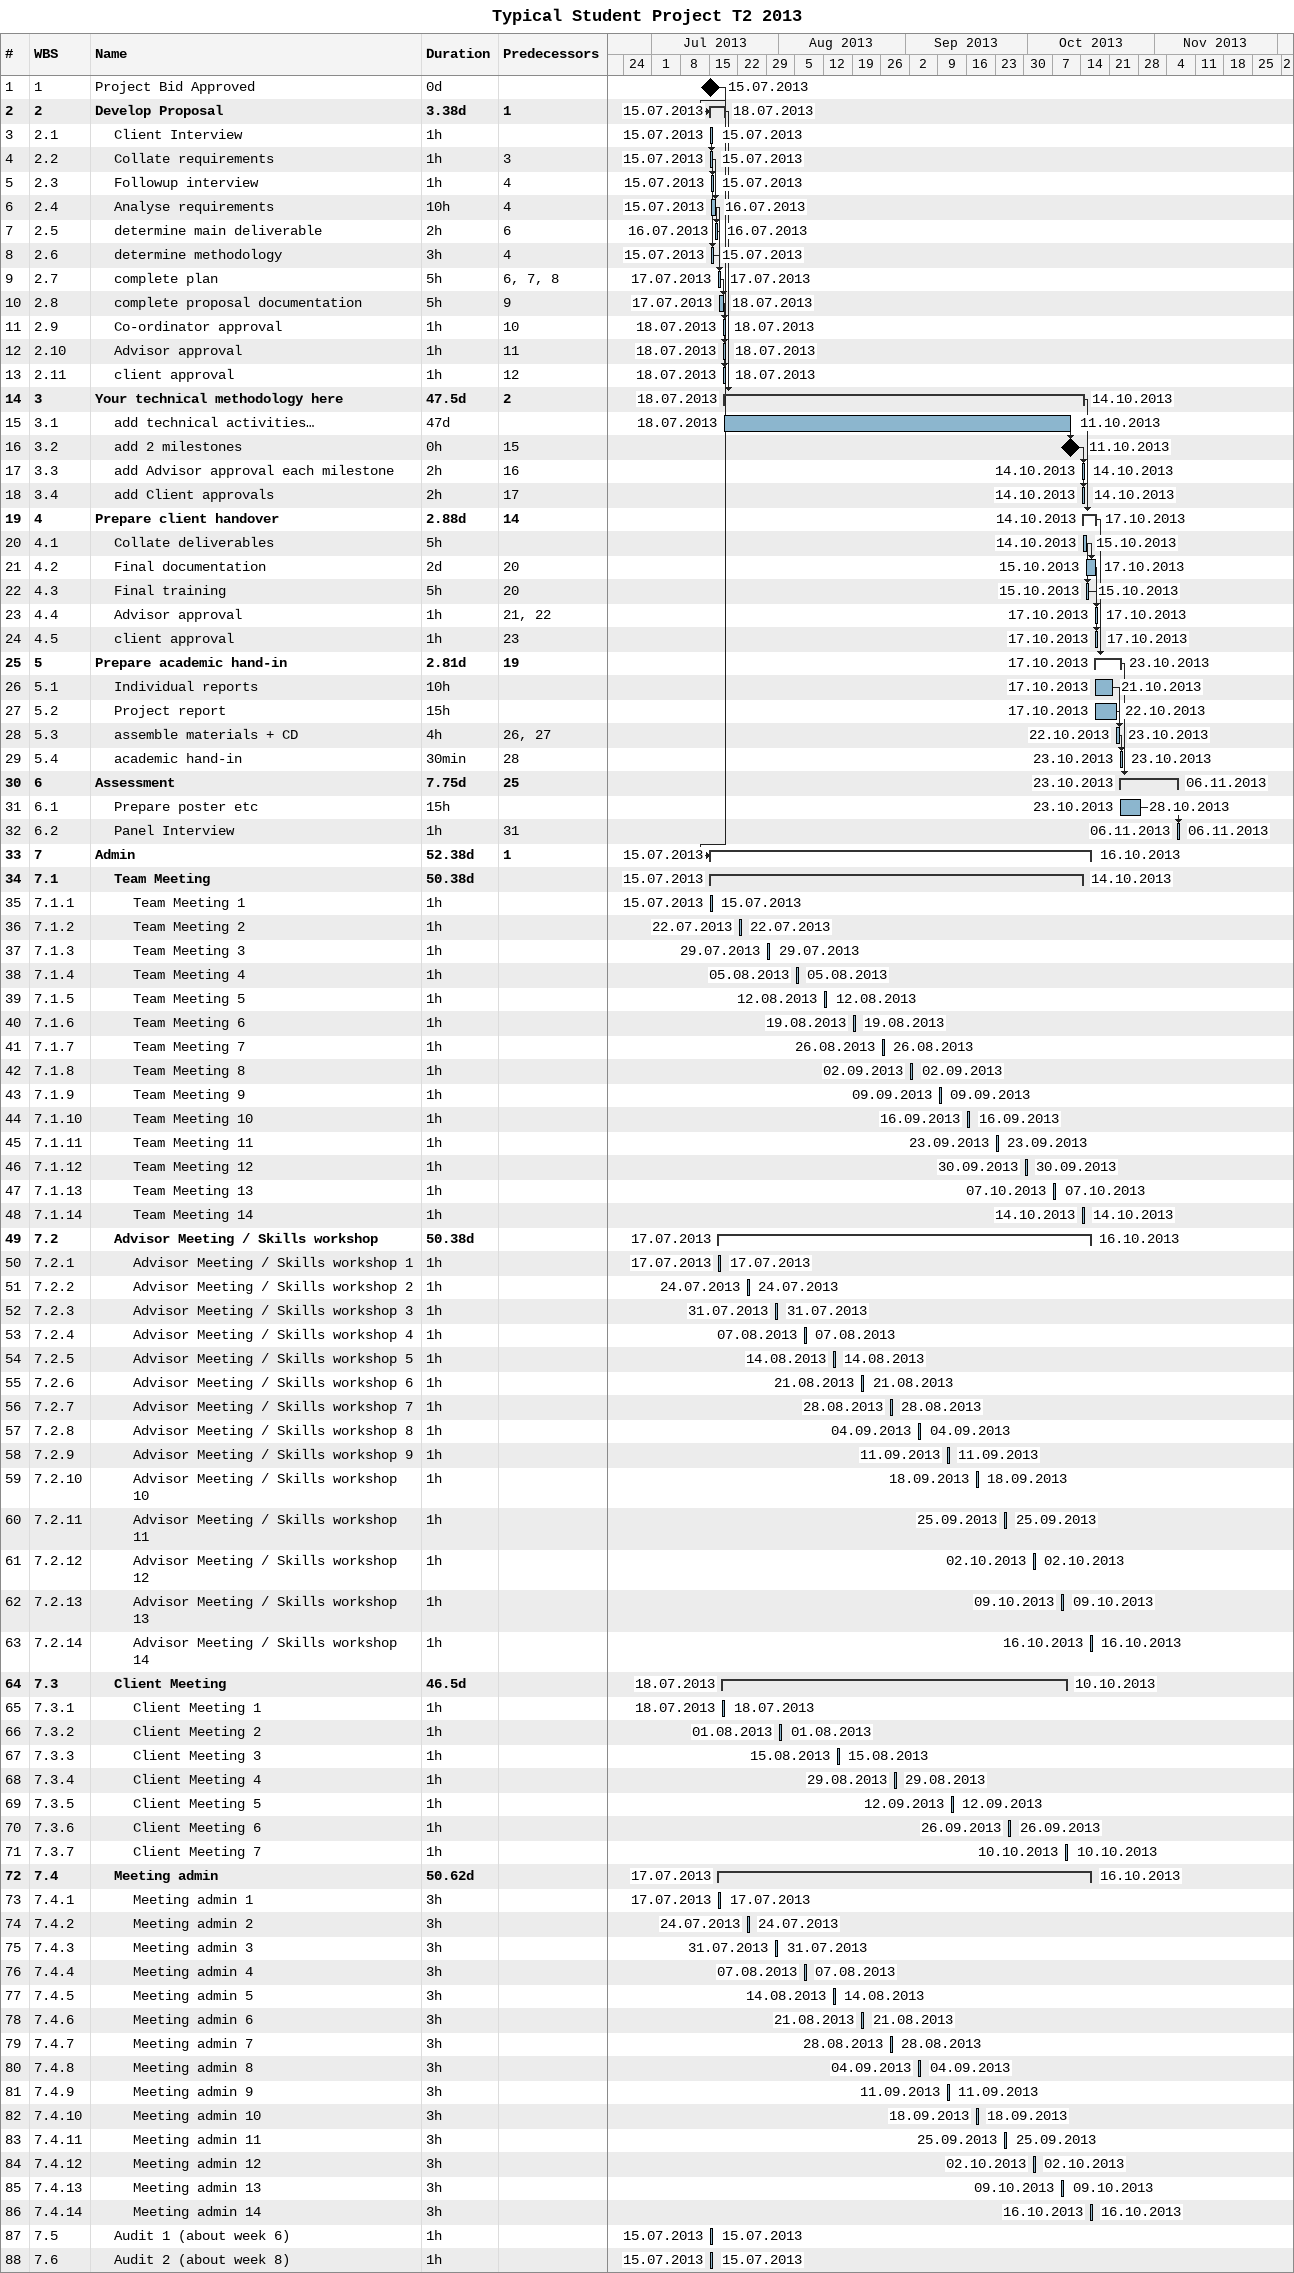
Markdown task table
Typical Student Project T2 2013

| ID | WBS | Task | Duration | Start | Finish | Predecessors |
|---|---|---|---|---|---|---|
| 1 | 1 | Project Bid Approved | 0d | 2013-07-15 | 2013-07-15 |  |
| 2 | 2 | **Develop Proposal** | 3.38d | 2013-07-15 | 2013-07-18 | 1 |
| 3 | 2.1 | Client Interview | 1h | 2013-07-15 | 2013-07-15 |  |
| 4 | 2.2 | Collate requirements | 1h | 2013-07-15 | 2013-07-15 | 3 |
| 5 | 2.3 | Followup interview | 1h | 2013-07-15 | 2013-07-15 | 4 |
| 6 | 2.4 | Analyse requirements | 10h | 2013-07-15 | 2013-07-16 | 4 |
| 7 | 2.5 | determine main deliverable | 2h | 2013-07-16 | 2013-07-16 | 6 |
| 8 | 2.6 | determine methodology | 3h | 2013-07-15 | 2013-07-15 | 4 |
| 9 | 2.7 | complete plan | 5h | 2013-07-17 | 2013-07-17 | 6, 7, 8 |
| 10 | 2.8 | complete proposal documentation | 5h | 2013-07-17 | 2013-07-18 | 9 |
| 11 | 2.9 | Co-ordinator approval | 1h | 2013-07-18 | 2013-07-18 | 10 |
| 12 | 2.10 | Advisor approval | 1h | 2013-07-18 | 2013-07-18 | 11 |
| 13 | 2.11 | client approval | 1h | 2013-07-18 | 2013-07-18 | 12 |
| 14 | 3 | **Your technical methodology here** | 47.5d | 2013-07-18 | 2013-10-14 | 2 |
| 15 | 3.1 | add technical activities… | 47d | 2013-07-18 | 2013-10-11 |  |
| 16 | 3.2 | add 2 milestones | 0h | 2013-10-11 | 2013-10-11 | 15 |
| 17 | 3.3 | add Advisor approval each milestone | 2h | 2013-10-14 | 2013-10-14 | 16 |
| 18 | 3.4 | add Client approvals | 2h | 2013-10-14 | 2013-10-14 | 17 |
| 19 | 4 | **Prepare client handover** | 2.88d | 2013-10-14 | 2013-10-17 | 14 |
| 20 | 4.1 | Collate deliverables | 5h | 2013-10-14 | 2013-10-15 |  |
| 21 | 4.2 | Final documentation | 2d | 2013-10-15 | 2013-10-17 | 20 |
| 22 | 4.3 | Final training | 5h | 2013-10-15 | 2013-10-15 | 20 |
| 23 | 4.4 | Advisor approval | 1h | 2013-10-17 | 2013-10-17 | 21, 22 |
| 24 | 4.5 | client approval | 1h | 2013-10-17 | 2013-10-17 | 23 |
| 25 | 5 | **Prepare academic hand-in** | 2.81d | 2013-10-17 | 2013-10-23 | 19 |
| 26 | 5.1 | Individual reports | 10h | 2013-10-17 | 2013-10-21 |  |
| 27 | 5.2 | Project report | 15h | 2013-10-17 | 2013-10-22 |  |
| 28 | 5.3 | assemble materials + CD | 4h | 2013-10-22 | 2013-10-23 | 26, 27 |
| 29 | 5.4 | academic hand-in | 30min | 2013-10-23 | 2013-10-23 | 28 |
| 30 | 6 | **Assessment** | 7.75d | 2013-10-23 | 2013-11-06 | 25 |
| 31 | 6.1 | Prepare poster etc | 15h | 2013-10-23 | 2013-10-28 |  |
| 32 | 6.2 | Panel Interview | 1h | 2013-11-06 | 2013-11-06 | 31 |
| 33 | 7 | **Admin** | 52.38d | 2013-07-15 | 2013-10-16 | 1 |
| 34 | 7.1 | **Team Meeting** | 50.38d | 2013-07-15 | 2013-10-14 |  |
| 35 | 7.1.1 | Team Meeting 1 | 1h | 2013-07-15 | 2013-07-15 |  |
| 36 | 7.1.2 | Team Meeting 2 | 1h | 2013-07-22 | 2013-07-22 |  |
| 37 | 7.1.3 | Team Meeting 3 | 1h | 2013-07-29 | 2013-07-29 |  |
| 38 | 7.1.4 | Team Meeting 4 | 1h | 2013-08-05 | 2013-08-05 |  |
| 39 | 7.1.5 | Team Meeting 5 | 1h | 2013-08-12 | 2013-08-12 |  |
| 40 | 7.1.6 | Team Meeting 6 | 1h | 2013-08-19 | 2013-08-19 |  |
| 41 | 7.1.7 | Team Meeting 7 | 1h | 2013-08-26 | 2013-08-26 |  |
| 42 | 7.1.8 | Team Meeting 8 | 1h | 2013-09-02 | 2013-09-02 |  |
| 43 | 7.1.9 | Team Meeting 9 | 1h | 2013-09-09 | 2013-09-09 |  |
| 44 | 7.1.10 | Team Meeting 10 | 1h | 2013-09-16 | 2013-09-16 |  |
| 45 | 7.1.11 | Team Meeting 11 | 1h | 2013-09-23 | 2013-09-23 |  |
| 46 | 7.1.12 | Team Meeting 12 | 1h | 2013-09-30 | 2013-09-30 |  |
| 47 | 7.1.13 | Team Meeting 13 | 1h | 2013-10-07 | 2013-10-07 |  |
| 48 | 7.1.14 | Team Meeting 14 | 1h | 2013-10-14 | 2013-10-14 |  |
| 49 | 7.2 | **Advisor Meeting / Skills workshop** | 50.38d | 2013-07-17 | 2013-10-16 |  |
| 50 | 7.2.1 | Advisor Meeting / Skills workshop 1 | 1h | 2013-07-17 | 2013-07-17 |  |
| 51 | 7.2.2 | Advisor Meeting / Skills workshop 2 | 1h | 2013-07-24 | 2013-07-24 |  |
| 52 | 7.2.3 | Advisor Meeting / Skills workshop 3 | 1h | 2013-07-31 | 2013-07-31 |  |
| 53 | 7.2.4 | Advisor Meeting / Skills workshop 4 | 1h | 2013-08-07 | 2013-08-07 |  |
| 54 | 7.2.5 | Advisor Meeting / Skills workshop 5 | 1h | 2013-08-14 | 2013-08-14 |  |
| 55 | 7.2.6 | Advisor Meeting / Skills workshop 6 | 1h | 2013-08-21 | 2013-08-21 |  |
| 56 | 7.2.7 | Advisor Meeting / Skills workshop 7 | 1h | 2013-08-28 | 2013-08-28 |  |
| 57 | 7.2.8 | Advisor Meeting / Skills workshop 8 | 1h | 2013-09-04 | 2013-09-04 |  |
| 58 | 7.2.9 | Advisor Meeting / Skills workshop 9 | 1h | 2013-09-11 | 2013-09-11 |  |
| 59 | 7.2.10 | Advisor Meeting / Skills workshop 10 | 1h | 2013-09-18 | 2013-09-18 |  |
| 60 | 7.2.11 | Advisor Meeting / Skills workshop 11 | 1h | 2013-09-25 | 2013-09-25 |  |
| 61 | 7.2.12 | Advisor Meeting / Skills workshop 12 | 1h | 2013-10-02 | 2013-10-02 |  |
| 62 | 7.2.13 | Advisor Meeting / Skills workshop 13 | 1h | 2013-10-09 | 2013-10-09 |  |
| 63 | 7.2.14 | Advisor Meeting / Skills workshop 14 | 1h | 2013-10-16 | 2013-10-16 |  |
| 64 | 7.3 | **Client Meeting** | 46.5d | 2013-07-18 | 2013-10-10 |  |
| 65 | 7.3.1 | Client Meeting 1 | 1h | 2013-07-18 | 2013-07-18 |  |
| 66 | 7.3.2 | Client Meeting 2 | 1h | 2013-08-01 | 2013-08-01 |  |
| 67 | 7.3.3 | Client Meeting 3 | 1h | 2013-08-15 | 2013-08-15 |  |
| 68 | 7.3.4 | Client Meeting 4 | 1h | 2013-08-29 | 2013-08-29 |  |
| 69 | 7.3.5 | Client Meeting 5 | 1h | 2013-09-12 | 2013-09-12 |  |
| 70 | 7.3.6 | Client Meeting 6 | 1h | 2013-09-26 | 2013-09-26 |  |
| 71 | 7.3.7 | Client Meeting 7 | 1h | 2013-10-10 | 2013-10-10 |  |
| 72 | 7.4 | **Meeting admin** | 50.62d | 2013-07-17 | 2013-10-16 |  |
| 73 | 7.4.1 | Meeting admin 1 | 3h | 2013-07-17 | 2013-07-17 |  |
| 74 | 7.4.2 | Meeting admin 2 | 3h | 2013-07-24 | 2013-07-24 |  |
| 75 | 7.4.3 | Meeting admin 3 | 3h | 2013-07-31 | 2013-07-31 |  |
| 76 | 7.4.4 | Meeting admin 4 | 3h | 2013-08-07 | 2013-08-07 |  |
| 77 | 7.4.5 | Meeting admin 5 | 3h | 2013-08-14 | 2013-08-14 |  |
| 78 | 7.4.6 | Meeting admin 6 | 3h | 2013-08-21 | 2013-08-21 |  |
| 79 | 7.4.7 | Meeting admin 7 | 3h | 2013-08-28 | 2013-08-28 |  |
| 80 | 7.4.8 | Meeting admin 8 | 3h | 2013-09-04 | 2013-09-04 |  |
| 81 | 7.4.9 | Meeting admin 9 | 3h | 2013-09-11 | 2013-09-11 |  |
| 82 | 7.4.10 | Meeting admin 10 | 3h | 2013-09-18 | 2013-09-18 |  |
| 83 | 7.4.11 | Meeting admin 11 | 3h | 2013-09-25 | 2013-09-25 |  |
| 84 | 7.4.12 | Meeting admin 12 | 3h | 2013-10-02 | 2013-10-02 |  |
| 85 | 7.4.13 | Meeting admin 13 | 3h | 2013-10-09 | 2013-10-09 |  |
| 86 | 7.4.14 | Meeting admin 14 | 3h | 2013-10-16 | 2013-10-16 |  |
| 87 | 7.5 | Audit 1 (about week 6) | 1h | 2013-07-15 | 2013-07-15 |  |
| 88 | 7.6 | Audit 2 (about week 8) | 1h | 2013-07-15 | 2013-07-15 |  |
